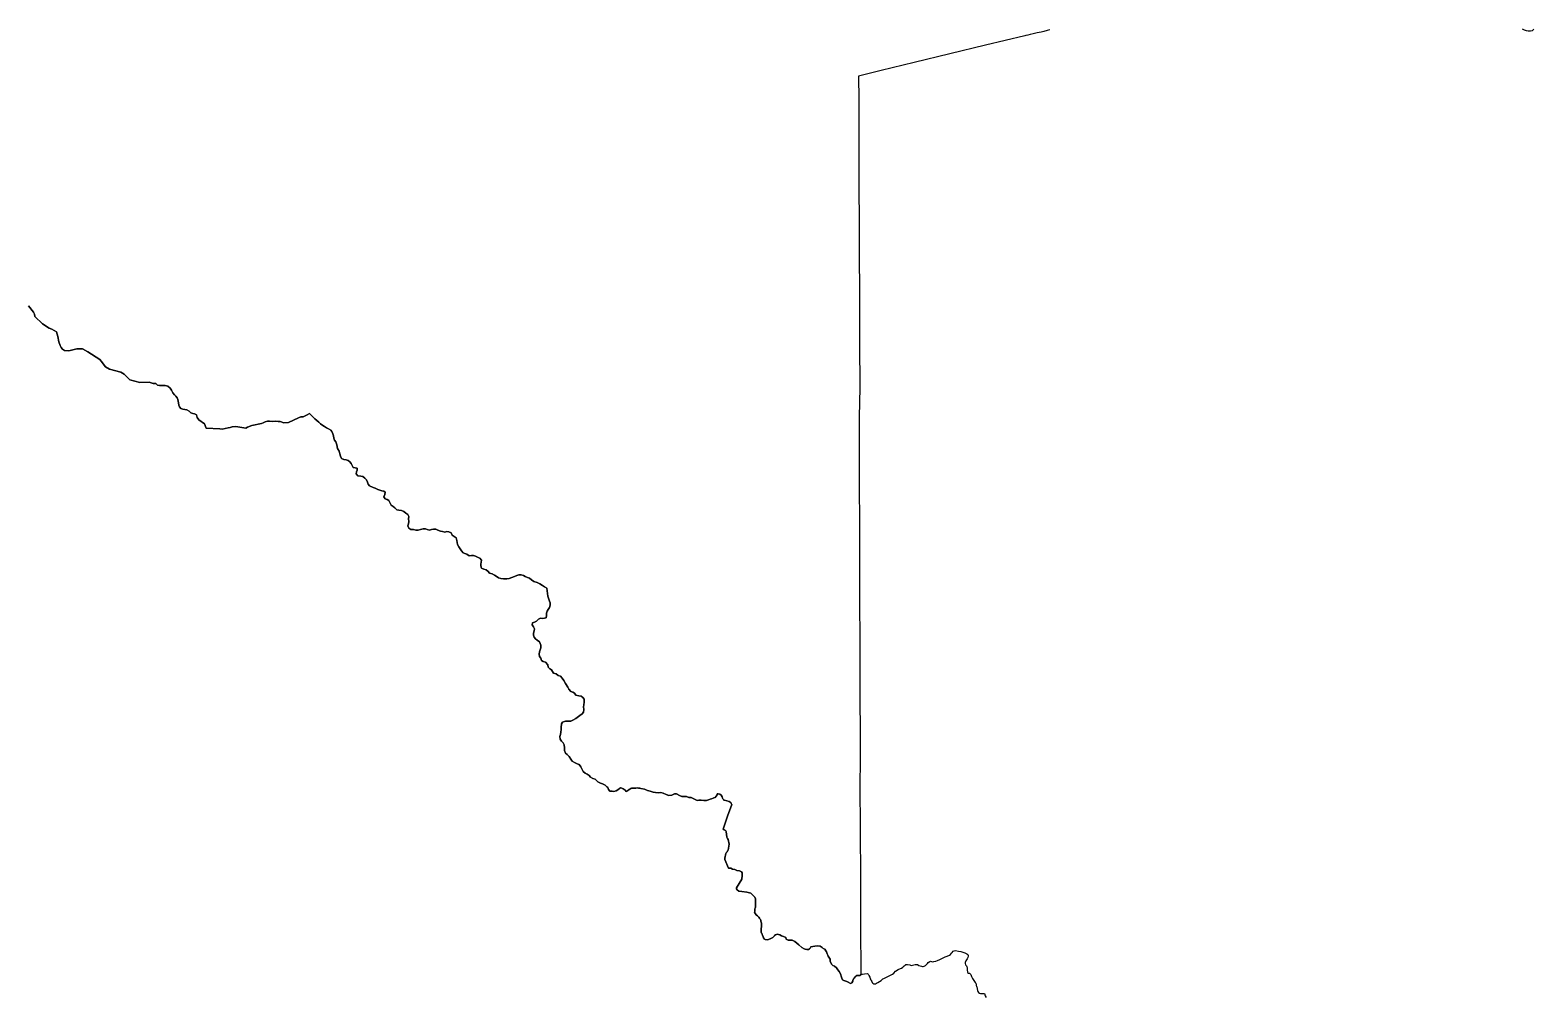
# Model space of a CAD drawing. Extents: x 283583 to 658922, y 889284 to 1241133.
# Drawn here: x 576605 to 650005, y 1002997 to 1050138 of the extents above; entities that cross this region are included whole.
import ezdxf

# ---------------------------------------------------------------- set-up
doc = ezdxf.new("R2010")
doc.units = 0
doc.header["$MEASUREMENT"] = 0
doc.layers.add('LIMON', color=7, linetype='Continuous')
doc.layers.add('PUNTARENAS', color=7, linetype='Continuous')

msp = doc.modelspace()

# ---------------------------------------------------------------- linework, layer by layer
at = {"layer": 'LIMON', "color": 241}
for points in [[(626370, 1050146), (626253, 1050118), (626085, 1050070), (625961, 1050040), (625859, 1050017), (625760, 1049999), (625569, 1049951), (625424, 1049916), (625302, 1049886), (625213, 1049868), (625156, 1049861), (625153, 1049860), (623230, 1049394), (619756, 1048551), (618148, 1048161), (617038, 1047895), (617051, 1046735), (617048, 1045755), (617057, 1044483), (617062, 1043356), (617062, 1042203), (617071, 1041015), (617073, 1039882), (617073, 1038828), (617082, 1037677), (617088, 1036568), (617090, 1035423), (617090, 1034244), (617099, 1033305), (617101, 1032554), (617089, 1032109), (617064, 1031123), (617069, 1029927), (617075, 1028759), (617078, 1027577), (617083, 1026386), (617080, 1025193), (617092, 1024184), (617088, 1022997), (617094, 1021858), (617097, 1020725), (617097, 1019578), (617102, 1018448), (617108, 1017266), (617116, 1016119), (617116, 1014989), (617110, 1012784), (617118, 1011640), (617124, 1010489), (617132, 1009339), (617129, 1008178), (617137, 1007007), (617137, 1005837), (617151, 1004661), (617146, 1004088), (617146, 1004060), (617146, 1004056), (617148, 1004020), (617112, 1004002), (616986, 1003995), (616955, 1003994), (616915, 1003964), (616876, 1003930), (616827, 1003866), (616796, 1003827), (616768, 1003749), (616758, 1003719), (616711, 1003636), (616644, 1003604), (616534, 1003663), (616462, 1003705), (616331, 1003753), (616265, 1003780), (616238, 1003816), (616214, 1003910), (616165, 1004081), (616088, 1004193), (616031, 1004264), (615962, 1004362), (615871, 1004447), (615779, 1004483), (615721, 1004543), (615659, 1004700), (615649, 1004786), (615553, 1004933), (615547, 1004987), (615511, 1005056), (615473, 1005147), (615451, 1005193), (615394, 1005275), (615320, 1005317), (615264, 1005365), (615224, 1005395), (615163, 1005427), (615018, 1005449), (614914, 1005430), (614720, 1005386), (614685, 1005323), (614654, 1005288), (614594, 1005270), (614520, 1005270), (614438, 1005280), (614383, 1005296), (614275, 1005363), (614130, 1005490), (614037, 1005576), (613938, 1005661), (613796, 1005713), (613678, 1005718), (613609, 1005713), (613512, 1005774), (613487, 1005848), (613384, 1005901), (613288, 1005933), (613197, 1005971), (613064, 1006005), (613035, 1006001), (612985, 1005985), (612943, 1005951), (612918, 1005912), (612894, 1005888), (612853, 1005851), (612752, 1005796), (612642, 1005754), (612584, 1005734), (612490, 1005750), (612453, 1005769), (612397, 1005836), (612382, 1005884), (612354, 1005960), (612344, 1005998), (612332, 1006031), (612312, 1006067), (612295, 1006115), (612282, 1006160), (612286, 1006243), (612292, 1006300), (612299, 1006351), (612303, 1006397), (612301, 1006520), (612297, 1006553), (612288, 1006594), (612280, 1006642), (612272, 1006689), (612256, 1006731), (612228, 1006764), (612208, 1006792), (612171, 1006847), (612117, 1006900), (612047, 1006957), (611983, 1007052), (611967, 1007075), (611974, 1007132), (611980, 1007196), (611979, 1007241), (611999, 1007280), (612007, 1007324), (612015, 1007372), (612018, 1007440), (612013, 1007506), (612014, 1007542), (612019, 1007604), (612016, 1007680), (612013, 1007734), (611976, 1007821), (611899, 1007901), (611790, 1008012), (611595, 1008064), (611348, 1008096), (611198, 1008107), (611122, 1008168), (611082, 1008220), (611081, 1008271), (611341, 1008702), (611363, 1008879), (611367, 1008952), (611353, 1009004), (611328, 1009055), (611237, 1009106), (611105, 1009125), (611000, 1009162), (610887, 1009190), (610811, 1009225), (610700, 1009234), (610513, 1009657), (610519, 1009721), (610563, 1009946), (610588, 1009989), (610622, 1010029), (610651, 1010076), (610677, 1010114), (610732, 1010412), (610673, 1010628), (610648, 1010679), (610606, 1010744), (610579, 1011027), (610563, 1011054), (610540, 1011074), (610483, 1011098), (610440, 1011134), (610645, 1011772), (610852, 1012337), (610833, 1012359), (610831, 1012396), (610806, 1012431), (610782, 1012450), (610728, 1012483), (610497, 1012545), (610469, 1012555), (610443, 1012584), (610421, 1012610), (610397, 1012653), (610388, 1012709), (610337, 1012797), (610265, 1012838), (610194, 1012855), (610136, 1012863), (610136, 1012816), (610097, 1012747), (610036, 1012690), (609986, 1012666), (609942, 1012654), (609862, 1012624), (609793, 1012601), (609716, 1012569), (609615, 1012537), (609487, 1012539), (609363, 1012555), (609243, 1012553), (609170, 1012532), (609030, 1012598), (608878, 1012685), (608755, 1012686), (608648, 1012724), (608550, 1012725), (608417, 1012734), (608306, 1012780), (608150, 1012865), (608056, 1012867), (607920, 1012793), (607777, 1012787), (607654, 1012822), (607509, 1012892), (607398, 1012918), (607261, 1012915), (607129, 1012922), (607009, 1012948), (606870, 1012996), (606733, 1013031), (606588, 1013090), (606408, 1013129), (606374, 1013142), (606303, 1013143), (606241, 1013150), (606168, 1013140), (605952, 1013136), (605924, 1013120), (605877, 1013089), (605851, 1013072), (605771, 1013001), (605698, 1012977), (605657, 1013036), (605545, 1013097), (605490, 1013135), (605424, 1013152), (605369, 1013114), (605298, 1013062), (605206, 1013008), (605101, 1012971), (605014, 1012991), (604909, 1012997), (604831, 1013072), (604801, 1013165), (604761, 1013210), (604682, 1013283), (604540, 1013353), (604451, 1013384), (604323, 1013452), (604256, 1013512), (604181, 1013569), (604072, 1013605), (603965, 1013672), (603897, 1013750), (603803, 1013818), (603701, 1013864), (603601, 1013951), (603538, 1014076), (603486, 1014185), (603399, 1014286), (603312, 1014326), (603178, 1014390), (603068, 1014461), (602998, 1014560), (602914, 1014685), (602825, 1014780), (602743, 1014848), (602692, 1014973), (602685, 1015099), (602672, 1015249), (602621, 1015344), (602540, 1015432), (602483, 1015521), (602469, 1015661), (602490, 1015762), (602511, 1015878), (602522, 1015996), (602526, 1016106), (602544, 1016270), (602599, 1016355), (602731, 1016408), (602855, 1016403), (603001, 1016407), (603092, 1016452), (603243, 1016545), (603373, 1016630), (603443, 1016692), (603554, 1016768), (603614, 1016843), (603638, 1016971), (603623, 1017100), (603626, 1017208), (603649, 1017329), (603643, 1017480), (603592, 1017568), (603504, 1017626), (603384, 1017651), (603247, 1017681), (603178, 1017771), (603092, 1017822), (602998, 1017863), (602901, 1017966), (602852, 1018059), (602744, 1018250), (602662, 1018385), (602581, 1018508), (602490, 1018610), (602387, 1018643), (602281, 1018710), (602145, 1018747), (602053, 1018907), (601981, 1018965), (601899, 1019047), (601884, 1019155), (601756, 1019290), (601653, 1019319), (601570, 1019365), (601528, 1019476), (601463, 1019564), (601450, 1019677), (601470, 1019797), (601506, 1019893), (601532, 1019984), (601533, 1020111), (601463, 1020284), (601359, 1020361), (601270, 1020429), (601203, 1020501), (601170, 1020605), (601175, 1020708), (601212, 1020821), (601225, 1020915), (601173, 1021017), (601107, 1021117), (601130, 1021207), (601232, 1021241), (601317, 1021295), (601421, 1021382), (601521, 1021432), (601631, 1021418), (601787, 1021458), (601811, 1021566), (601810, 1021686), (601840, 1021776), (601900, 1021852), (601960, 1021957), (601992, 1022062), (601990, 1022178), (601955, 1022272), (601903, 1022410), (601870, 1022514), (601856, 1022636), (601845, 1022765), (601821, 1022901), (601716, 1022961), (601623, 1023029), (601485, 1023107), (601356, 1023171), (601199, 1023228), (601075, 1023310), (600976, 1023390), (600876, 1023425), (600773, 1023465), (600690, 1023510), (600568, 1023551), (600460, 1023544), (600365, 1023513), (600253, 1023466), (600117, 1023415), (599989, 1023371), (599871, 1023348), (599709, 1023349), (599576, 1023379), (599470, 1023411), (599347, 1023480), (599277, 1023540), (599154, 1023598), (599034, 1023635), (598962, 1023713), (598871, 1023793), (598759, 1023833), (598640, 1023877), (598604, 1023982), (598604, 1024077), (598629, 1024172), (598637, 1024270), (598563, 1024361), (598474, 1024403), (598352, 1024454), (598254, 1024492), (598148, 1024490), (598029, 1024480), (597921, 1024556), (597820, 1024587), (597739, 1024631), (597666, 1024720), (597591, 1024824), (597537, 1024916), (597474, 1025033), (597454, 1025127), (597441, 1025222), (597395, 1025348), (597302, 1025420), (597212, 1025489), (597155, 1025600), (597050, 1025649), (596941, 1025658), (596844, 1025640), (596738, 1025658), (596635, 1025688), (596501, 1025734), (596413, 1025776), (596302, 1025774), (596206, 1025760), (596099, 1025729), (595984, 1025759), (595898, 1025801), (595792, 1025798), (595669, 1025758), (595552, 1025726), (595433, 1025732), (595318, 1025755), (595191, 1025767), (595085, 1025830), (595050, 1025944), (595077, 1026037), (595090, 1026157), (595076, 1026275), (595094, 1026399), (595042, 1026497), (594945, 1026558), (594848, 1026641), (594728, 1026690), (594605, 1026710), (594514, 1026728), (594414, 1026812), (594331, 1026892), (594233, 1026951), (594171, 1027079), (594119, 1027179), (594039, 1027223), (593939, 1027255), (593869, 1027353), (593913, 1027465), (593943, 1027589), (593866, 1027639), (593774, 1027651), (593671, 1027682), (593574, 1027716), (593443, 1027781), (593351, 1027807), (593171, 1027892), (593106, 1027969), (593076, 1028078), (593024, 1028181), (592951, 1028273), (592854, 1028345), (592744, 1028367), (592599, 1028385), (592518, 1028473), (592530, 1028580), (592571, 1028666), (592574, 1028760), (592471, 1028778), (592370, 1028785), (592318, 1028888), (592270, 1028977), (592218, 1029068), (592124, 1029138), (592033, 1029164), (591916, 1029179), (591802, 1029223), (591752, 1029340), (591721, 1029449), (591687, 1029580), (591617, 1029721), (591571, 1029900), (591521, 1030044), (591460, 1030115), (591428, 1030220), (591408, 1030339), (591384, 1030437), (591338, 1030539), (591279, 1030615), (591175, 1030674), (591077, 1030724), (590972, 1030785), (590892, 1030834), (590774, 1030913), (590705, 1031004), (590599, 1031086), (590503, 1031166), (590418, 1031253), (590321, 1031337), (590236, 1031425), (590124, 1031362), (589928, 1031268), (589818, 1031259), (589706, 1031217), (589215, 1030979), (588993, 1030967), (588818, 1031027), (588714, 1031039), (588575, 1031046), (588432, 1031037), (588293, 1031046), (588187, 1031051), (588075, 1031024), (587979, 1030965), (587893, 1030931), (587433, 1030845), (587225, 1030757), (587144, 1030713), (586644, 1030790), (586465, 1030779), (586377, 1030746), (586268, 1030725), (585989, 1030655), (585874, 1030679), (585195, 1030708), (585111, 1030917), (584836, 1031115), (584768, 1031235), (584721, 1031366), (584635, 1031413), (584544, 1031423), (584452, 1031462), (584365, 1031540), (584254, 1031596), (584159, 1031616), (584061, 1031634), (583962, 1031672), (583905, 1031750), (583858, 1031838), (583855, 1031943), (583813, 1032104), (583777, 1032188), (583725, 1032268), (583650, 1032343), (583573, 1032433), (583507, 1032555), (583438, 1032661), (583332, 1032753), (583192, 1032787), (583087, 1032798), (582927, 1032791), (582828, 1032814), (582746, 1032883), (582613, 1032890), (582414, 1032949), (581960, 1032943), (581472, 1033073), (581196, 1033337), (581028, 1033440), (580481, 1033590), (580282, 1033704), (580070, 1033982), (580018, 1034065), (579421, 1034437), (579168, 1034580), (578880, 1034578), (578492, 1034486), (578281, 1034497), (578188, 1034565), (578129, 1034644), (578082, 1034738), (578005, 1034920), (577964, 1035175), (577890, 1035413), (577673, 1035536), (577539, 1035588), (577216, 1035797), (576843, 1036160), (576816, 1036269), (576770, 1036377), (576531, 1036678)], [(650005, 1050190), (649956, 1050135), (649912, 1050098), (649842, 1050089), (649789, 1050086), (649724, 1050087), (649650, 1050103), (649546, 1050131), (649440, 1050175)]]:
    msp.add_lwpolyline(points, dxfattribs=at)
at = {"layer": 'PUNTARENAS', "color": 241}
msp.add_lwpolyline([(576531, 1036678), (576770, 1036377), (576816, 1036269), (576843, 1036160), (577216, 1035797), (577539, 1035588), (577673, 1035536), (577890, 1035413), (577964, 1035175), (578005, 1034920), (578082, 1034738), (578129, 1034644), (578188, 1034565), (578281, 1034497), (578492, 1034486), (578880, 1034578), (579168, 1034580), (579421, 1034437), (580018, 1034065), (580070, 1033982), (580282, 1033704), (580481, 1033590), (581028, 1033440), (581196, 1033337), (581472, 1033073), (581960, 1032943), (582414, 1032949), (582613, 1032890), (582746, 1032883), (582828, 1032814), (582927, 1032791), (583087, 1032798), (583192, 1032787), (583332, 1032753), (583438, 1032661), (583507, 1032555), (583573, 1032433), (583650, 1032343), (583725, 1032268), (583777, 1032188), (583813, 1032104), (583855, 1031943), (583858, 1031838), (583905, 1031750), (583962, 1031672), (584061, 1031634), (584159, 1031616), (584254, 1031596), (584365, 1031540), (584452, 1031462), (584544, 1031423), (584635, 1031413), (584721, 1031366), (584768, 1031235), (584836, 1031115), (585111, 1030917), (585195, 1030708), (585874, 1030679), (585989, 1030655), (586268, 1030725), (586377, 1030746), (586465, 1030779), (586644, 1030790), (587144, 1030713), (587225, 1030757), (587433, 1030845), (587893, 1030931), (587979, 1030965), (588075, 1031024), (588187, 1031051), (588293, 1031046), (588432, 1031037), (588575, 1031046), (588714, 1031039), (588818, 1031027), (588993, 1030967), (589215, 1030979), (589706, 1031217), (589818, 1031259), (589928, 1031268), (590124, 1031362), (590236, 1031425), (590321, 1031337), (590418, 1031253), (590503, 1031166), (590599, 1031086), (590705, 1031004), (590774, 1030913), (590892, 1030834), (590972, 1030785), (591077, 1030724), (591175, 1030674), (591279, 1030615), (591338, 1030539), (591384, 1030437), (591408, 1030339), (591428, 1030220), (591460, 1030115), (591521, 1030044), (591571, 1029900), (591617, 1029721), (591687, 1029580), (591721, 1029449), (591752, 1029340), (591802, 1029223), (591916, 1029179), (592033, 1029164), (592124, 1029138), (592218, 1029068), (592270, 1028977), (592318, 1028888), (592370, 1028785), (592471, 1028778), (592574, 1028760), (592571, 1028666), (592530, 1028580), (592518, 1028473), (592599, 1028385), (592744, 1028367), (592854, 1028345), (592951, 1028273), (593024, 1028181), (593076, 1028078), (593106, 1027969), (593171, 1027892), (593351, 1027807), (593443, 1027781), (593574, 1027716), (593671, 1027682), (593774, 1027651), (593866, 1027639), (593943, 1027589), (593913, 1027465), (593869, 1027353), (593939, 1027255), (594039, 1027223), (594119, 1027179), (594171, 1027079), (594233, 1026951), (594331, 1026892), (594414, 1026812), (594514, 1026728), (594605, 1026710), (594728, 1026690), (594848, 1026641), (594945, 1026558), (595042, 1026497), (595094, 1026399), (595076, 1026275), (595090, 1026157), (595077, 1026037), (595050, 1025944), (595085, 1025830), (595191, 1025767), (595318, 1025755), (595433, 1025732), (595552, 1025726), (595669, 1025758), (595792, 1025798), (595898, 1025801), (595984, 1025759), (596099, 1025729), (596206, 1025760), (596302, 1025774), (596413, 1025776), (596501, 1025734), (596635, 1025688), (596738, 1025658), (596844, 1025640), (596941, 1025658), (597050, 1025649), (597155, 1025600), (597212, 1025489), (597302, 1025420), (597395, 1025348), (597441, 1025222), (597454, 1025127), (597474, 1025033), (597537, 1024916), (597591, 1024824), (597666, 1024720), (597739, 1024631), (597820, 1024587), (597921, 1024556), (598029, 1024480), (598148, 1024490), (598254, 1024492), (598352, 1024454), (598474, 1024403), (598563, 1024361), (598637, 1024270), (598629, 1024172), (598604, 1024077), (598604, 1023982), (598640, 1023877), (598759, 1023833), (598871, 1023793), (598962, 1023713), (599034, 1023635), (599154, 1023598), (599277, 1023540), (599347, 1023480), (599470, 1023411), (599576, 1023379), (599709, 1023349), (599871, 1023348), (599989, 1023371), (600117, 1023415), (600253, 1023466), (600365, 1023513), (600460, 1023544), (600568, 1023551), (600690, 1023510), (600773, 1023465), (600876, 1023425), (600976, 1023390), (601075, 1023310), (601199, 1023228), (601356, 1023171), (601485, 1023107), (601623, 1023029), (601716, 1022961), (601821, 1022901), (601845, 1022765), (601856, 1022636), (601870, 1022514), (601903, 1022410), (601955, 1022272), (601990, 1022178), (601992, 1022062), (601960, 1021957), (601900, 1021852), (601840, 1021776), (601810, 1021686), (601811, 1021566), (601787, 1021458), (601631, 1021418), (601521, 1021432), (601421, 1021382), (601317, 1021295), (601232, 1021241), (601130, 1021207), (601107, 1021117), (601173, 1021017), (601225, 1020915), (601212, 1020821), (601175, 1020708), (601170, 1020605), (601203, 1020501), (601270, 1020429), (601359, 1020361), (601463, 1020284), (601533, 1020111), (601532, 1019984), (601506, 1019893), (601470, 1019797), (601450, 1019677), (601463, 1019564), (601528, 1019476), (601570, 1019365), (601653, 1019319), (601756, 1019290), (601884, 1019155), (601899, 1019047), (601981, 1018965), (602053, 1018907), (602145, 1018747), (602281, 1018710), (602387, 1018643), (602490, 1018610), (602581, 1018508), (602662, 1018385), (602744, 1018250), (602852, 1018059), (602901, 1017966), (602998, 1017863), (603092, 1017822), (603178, 1017771), (603247, 1017681), (603384, 1017651), (603504, 1017626), (603592, 1017568), (603643, 1017480), (603649, 1017329), (603626, 1017208), (603623, 1017100), (603638, 1016971), (603614, 1016843), (603554, 1016768), (603443, 1016692), (603373, 1016630), (603243, 1016545), (603092, 1016452), (603001, 1016407), (602855, 1016403), (602731, 1016408), (602599, 1016355), (602544, 1016270), (602526, 1016106), (602522, 1015996), (602511, 1015878), (602490, 1015762), (602469, 1015661), (602483, 1015521), (602540, 1015432), (602621, 1015344), (602672, 1015249), (602685, 1015099), (602692, 1014973), (602743, 1014848), (602825, 1014780), (602914, 1014685), (602998, 1014560), (603068, 1014461), (603178, 1014390), (603312, 1014326), (603399, 1014286), (603486, 1014185), (603538, 1014076), (603601, 1013951), (603701, 1013864), (603803, 1013818), (603897, 1013750), (603965, 1013672), (604072, 1013605), (604181, 1013569), (604256, 1013512), (604323, 1013452), (604451, 1013384), (604540, 1013353), (604682, 1013283), (604761, 1013210), (604801, 1013165), (604831, 1013072), (604909, 1012997), (605014, 1012991), (605101, 1012971), (605206, 1013008), (605298, 1013062), (605369, 1013114), (605424, 1013152), (605490, 1013135), (605545, 1013097), (605657, 1013036), (605698, 1012977), (605771, 1013001), (605851, 1013072), (605877, 1013089), (605924, 1013120), (605952, 1013136), (606168, 1013140), (606241, 1013150), (606303, 1013143), (606374, 1013142), (606408, 1013129), (606588, 1013090), (606733, 1013031), (606870, 1012996), (607009, 1012948), (607129, 1012922), (607261, 1012915), (607398, 1012918), (607509, 1012892), (607654, 1012822), (607777, 1012787), (607920, 1012793), (608056, 1012867), (608150, 1012865), (608306, 1012780), (608417, 1012734), (608550, 1012725), (608648, 1012724), (608755, 1012686), (608878, 1012685), (609030, 1012598), (609170, 1012532), (609243, 1012553), (609363, 1012555), (609487, 1012539), (609615, 1012537), (609716, 1012569), (609793, 1012601), (609862, 1012624), (609942, 1012654), (609986, 1012666), (610036, 1012690), (610097, 1012747), (610136, 1012816), (610136, 1012863), (610194, 1012855), (610265, 1012838), (610337, 1012797), (610388, 1012709), (610397, 1012653), (610421, 1012610), (610443, 1012584), (610469, 1012555), (610497, 1012545), (610728, 1012483), (610782, 1012450), (610806, 1012431), (610831, 1012396), (610833, 1012359), (610852, 1012337), (610645, 1011772), (610440, 1011134), (610483, 1011098), (610540, 1011074), (610563, 1011054), (610579, 1011027), (610606, 1010744), (610648, 1010679), (610673, 1010628), (610732, 1010412), (610677, 1010114), (610651, 1010076), (610622, 1010029), (610588, 1009989), (610563, 1009946), (610519, 1009721), (610513, 1009657), (610700, 1009234), (610811, 1009225), (610887, 1009190), (611000, 1009162), (611105, 1009125), (611237, 1009106), (611328, 1009055), (611353, 1009004), (611367, 1008952), (611363, 1008879), (611341, 1008702), (611081, 1008271), (611082, 1008220), (611122, 1008168), (611198, 1008107), (611348, 1008096), (611595, 1008064), (611790, 1008012), (611899, 1007901), (611976, 1007821), (612013, 1007734), (612016, 1007680), (612019, 1007604), (612014, 1007542), (612013, 1007506), (612018, 1007440), (612015, 1007372), (612007, 1007324), (611999, 1007280), (611979, 1007241), (611980, 1007196), (611974, 1007132), (611967, 1007075), (611983, 1007052), (612047, 1006957), (612117, 1006900), (612171, 1006847), (612208, 1006792), (612228, 1006764), (612256, 1006731), (612272, 1006689), (612280, 1006642), (612288, 1006594), (612297, 1006553), (612301, 1006520), (612303, 1006397), (612299, 1006351), (612292, 1006300), (612286, 1006243), (612282, 1006160), (612295, 1006115), (612312, 1006067), (612332, 1006031), (612344, 1005998), (612354, 1005960), (612382, 1005884), (612397, 1005836), (612453, 1005769), (612490, 1005750), (612584, 1005734), (612642, 1005754), (612752, 1005796), (612853, 1005851), (612894, 1005888), (612918, 1005912), (612943, 1005951), (612985, 1005985), (613035, 1006001), (613064, 1006005), (613197, 1005971), (613288, 1005933), (613384, 1005901), (613487, 1005848), (613512, 1005774), (613609, 1005713), (613678, 1005718), (613796, 1005713), (613938, 1005661), (614037, 1005576), (614130, 1005490), (614275, 1005363), (614383, 1005296), (614438, 1005280), (614520, 1005270), (614594, 1005270), (614654, 1005288), (614685, 1005323), (614720, 1005386), (614914, 1005430), (615018, 1005449), (615163, 1005427), (615224, 1005395), (615264, 1005365), (615320, 1005317), (615394, 1005275), (615451, 1005193), (615473, 1005147), (615511, 1005056), (615547, 1004987), (615553, 1004933), (615649, 1004786), (615659, 1004700), (615721, 1004543), (615779, 1004483), (615871, 1004447), (615962, 1004362), (616031, 1004264), (616088, 1004193), (616165, 1004081), (616214, 1003910), (616238, 1003816), (616265, 1003780), (616331, 1003753), (616462, 1003705), (616534, 1003663), (616644, 1003604), (616711, 1003636), (616758, 1003719), (616768, 1003749), (616796, 1003827), (616827, 1003866), (616876, 1003930), (616915, 1003964), (616955, 1003994), (616986, 1003995), (617112, 1004002), (617148, 1004020), (617146, 1004056), (617146, 1004060), (617163, 1004063), (617176, 1004063), (617231, 1004066), (617335, 1004074), (617472, 1004086), (617516, 1004062), (617535, 1004029), (617557, 1003990), (617566, 1003957), (617585, 1003912), (617607, 1003868), (617616, 1003834), (617642, 1003784), (617651, 1003755), (617684, 1003699), (617703, 1003656), (617740, 1003617), (617790, 1003593), (617831, 1003588), (617869, 1003591), (617919, 1003612), (617988, 1003645), (618071, 1003706), (618138, 1003756), (618185, 1003789), (618233, 1003826), (618275, 1003854), (618337, 1003883), (618445, 1003930), (618608, 1004004), (618691, 1004052), (618771, 1004113), (618851, 1004198), (618975, 1004285), (619083, 1004337), (619140, 1004357), (619209, 1004399), (619273, 1004463), (619310, 1004504), (619347, 1004528), (619432, 1004533), (619537, 1004511), (619615, 1004489), (619680, 1004494), (619741, 1004511), (619799, 1004535), (619860, 1004538), (619921, 1004523), (619978, 1004490), (620045, 1004466), (620108, 1004449), (620161, 1004436), (620197, 1004434), (620239, 1004447), (620311, 1004482), (620351, 1004526), (620403, 1004588), (620440, 1004624), (620516, 1004673), (620561, 1004686), (620607, 1004677), (620663, 1004668), (620720, 1004673), (620809, 1004692), (620896, 1004721), (621013, 1004782), (621261, 1004900), (621371, 1004936), (621484, 1004990), (621521, 1005014), (621579, 1005086), (621610, 1005119), (621659, 1005176), (621701, 1005204), (621781, 1005213), (621916, 1005187), (622035, 1005168), (622236, 1005100), (622329, 1005057), (622370, 1005024), (622385, 1004978), (622389, 1004932), (622374, 1004878), (622339, 1004804), (622303, 1004752), (622274, 1004706), (622248, 1004625), (622238, 1004576), (622260, 1004515), (622305, 1004460), (622323, 1004419), (622339, 1004383), (622342, 1004296), (622346, 1004255), (622353, 1004168), (622363, 1004138), (622400, 1004112), (622451, 1004101), (622487, 1004073), (622514, 1004036), (622544, 1003997), (622555, 1003949), (622575, 1003914), (622607, 1003842), (622638, 1003795), (622662, 1003758), (622699, 1003699), (622733, 1003655), (622761, 1003618), (622774, 1003568), (622783, 1003513), (622794, 1003470), (622818, 1003431), (622835, 1003394), (622838, 1003376), (622838, 1003322), (622840, 1003288), (622847, 1003255), (622857, 1003216), (622892, 1003170), (622945, 1003129), (622992, 1003110), (623095, 1003120), (623158, 1003120), (623182, 1003108), (623221, 1003008), (623264, 1002921)], dxfattribs=at)

doc.saveas('drawing.dxf')
